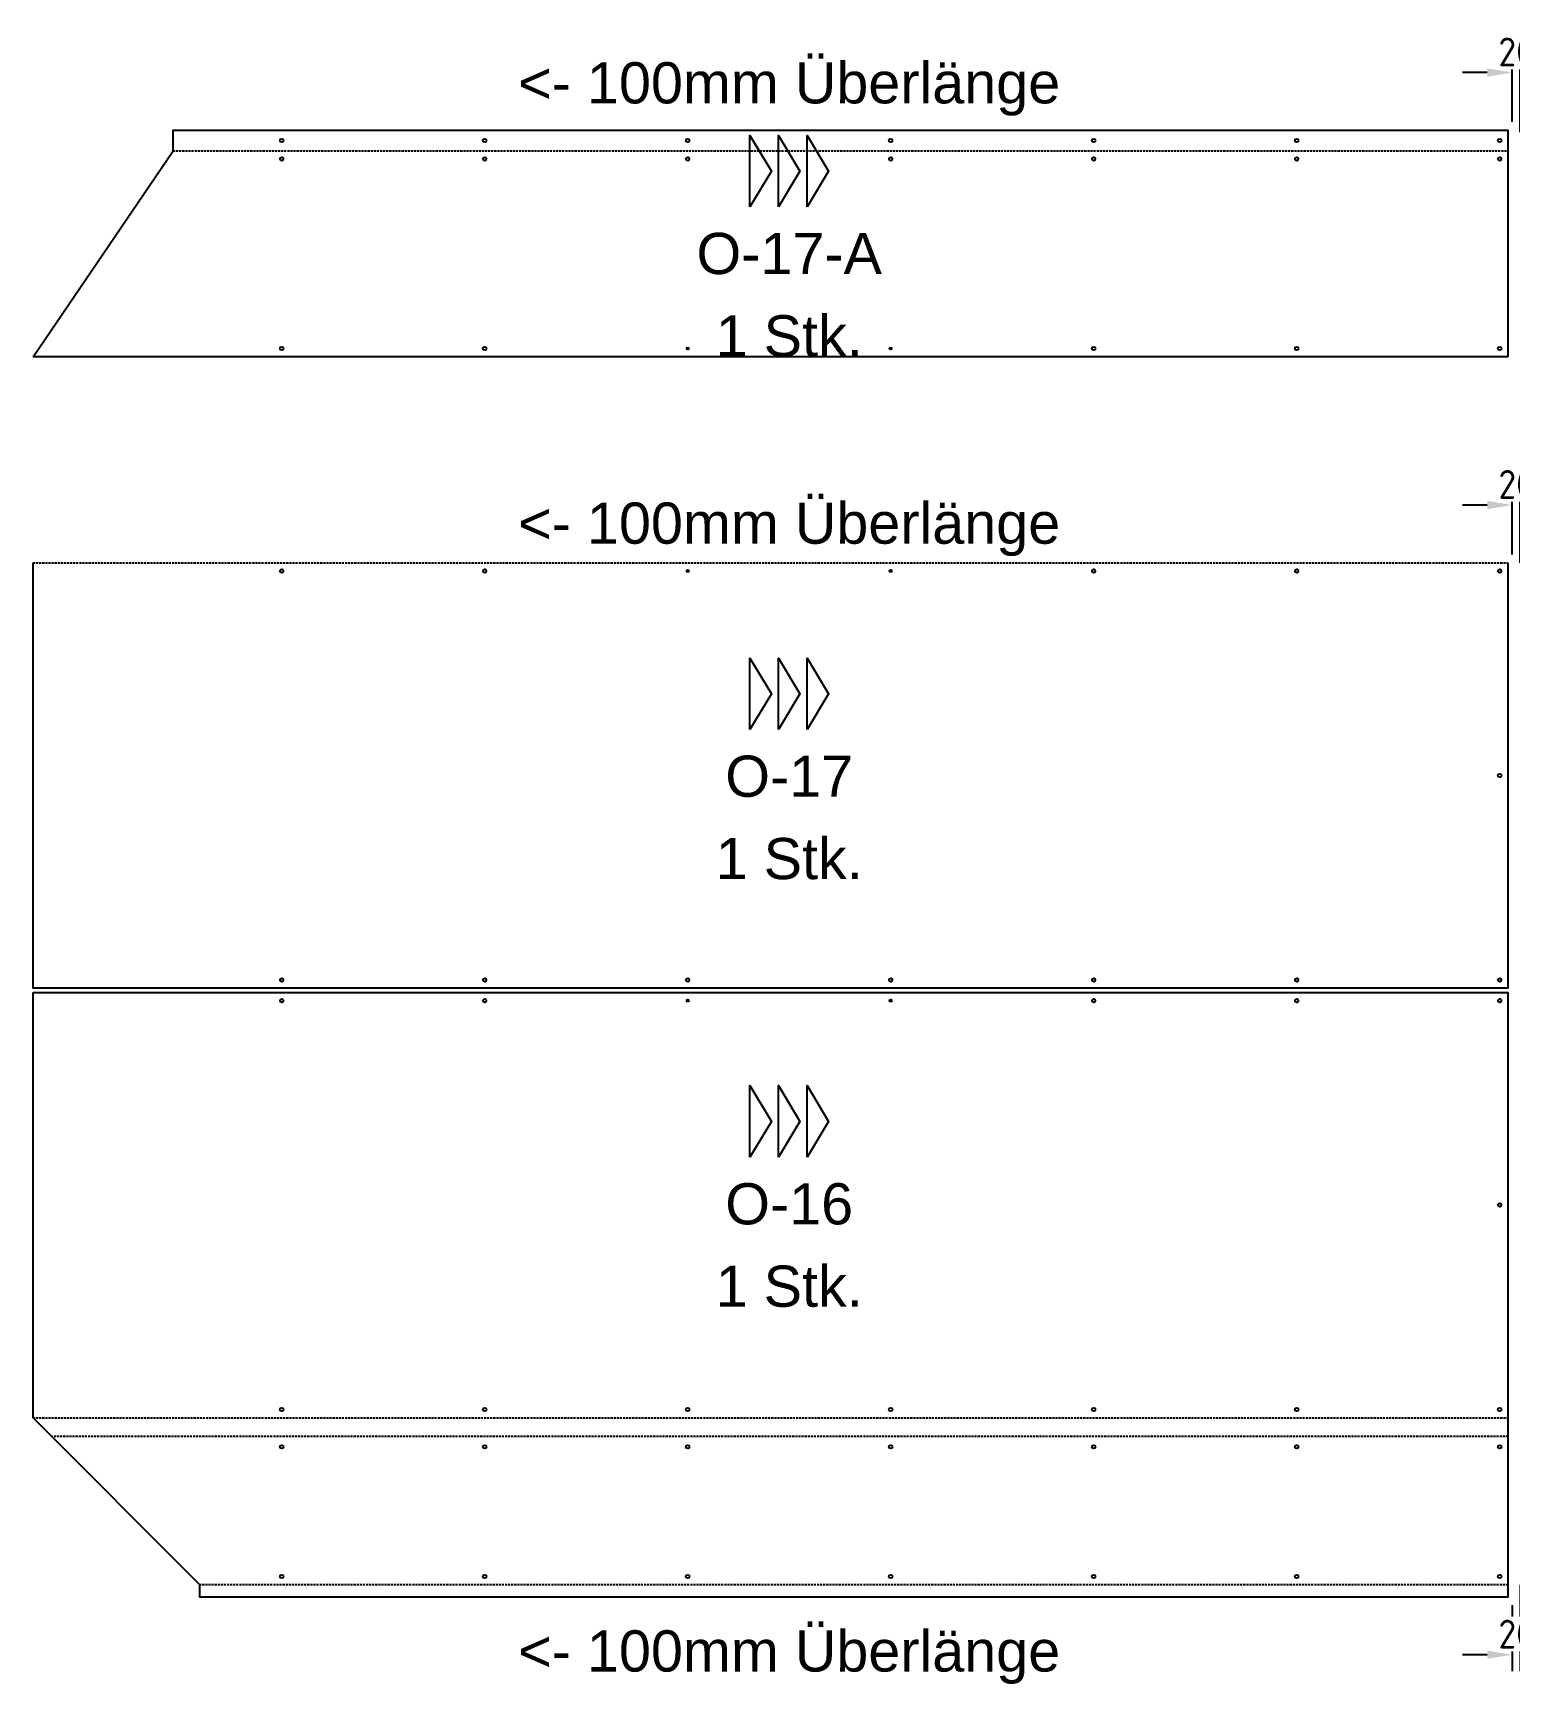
# Model space of a CAD drawing. Header units: millimetres. Extents: x 3800000 to 6300000, y 450000 to 1350000.
# Drawn here: x 4906684 to 4910270, y 1208054 to 1212062 of the extents above; entities that cross this region are included whole.
import ezdxf

# ---------------------------------------------------------------- set-up
doc = ezdxf.new("R2010")
doc.units = ezdxf.units.MM
doc.linetypes.add('Strichliert 5_2.5mm', pattern=[7.5, 5, -2.5])
for name, color, linetype, true_color in [('ANSICHT Paneel Verlegerichtung', 1, 'Continuous', 0xff0000), ('Bohr', 3, 'Continuous', 0x00ff00), ('FERTIGUNG 02 Bemassung Bohrung', 1, 'Continuous', 0xff0000), ('FERTIGUNG 04 Außenkontur 45° abgefast', 6, 'Strichliert 5_2.5mm', 0xff00ff), ('FERTIGUNG 04 Fräsung Ansichtseite 90°', 1, 'Strichliert 5_2.5mm', 0xff0000), ('FERTIGUNG 04 Fräsung Rückseite 135°', 5, 'Strichliert 5_2.5mm', 0x0000ff), ('FERTIGUNG 04 Fräsung Rückseite 90°', 4, 'Strichliert 5_2.5mm', 0x00ffff), ('Outside', 2, 'Continuous', 0xffff00), ('TXT', 7, 'Continuous', 0xffffff)]:
    doc.layers.add(name, color=color, linetype=linetype, true_color=true_color)
doc.styles.add('Arial Regular', font='arial.ttf')
doc.styles.add('ICC_M1_20', font='')
doc.styles.get('ICC_M1_20').set_extended_font_data('isocp2')
doc.dimstyles.new('ICC_M1_20', dxfattribs={"dimscale": 20, "dimtxt": 3.5, "dimasz": 3, "dimexe": 2, "dimexo": 1, "dimgap": 0.75, "dimtad": 1, "dimtoh": 1, "dimdec": 0, "dimzin": 4, "dimdsep": 46, "dimtxsty": 'ICC_M1_20', "dimcen": 2, "dimadec": 0, "dimazin": 1, "dimtfac": 1, "dimtdec": 4, "dimtix": 1, "dimtofl": 0, "dimtmove": 1, "dimatfit": 3, "dimfxl": 10, "dimfxlon": 1, "dimtfill": 1, "dimtfillclr": 256, "dimtolj": 1, "dimtzin": 1, "dimarcsym": 0})

# ---------------------------------------------------------------- blocks, each defined once
blk = doc.blocks.new('*D246')
at = {"layer": 'Defpoints', "color": 0}
for p in [(4910295, 1208314.7), (4910275, 1208264.7)]:
    blk.add_point(p, dxfattribs=at)
at = {"layer": 'FERTIGUNG 02 Bemassung Bohrung', "color": 0, "lineweight": -2}
for p, q in [((4910295, 1208294.7), (4910295, 1208084.7)), ((4910275, 1208244.7), (4910275, 1208084.7)), ((4910215, 1208124.7), (4910155, 1208124.7)), ((4910355, 1208124.7), (4910415, 1208124.7))]:
    blk.add_line(p, q, dxfattribs=at)
at = {"layer": 'FERTIGUNG 02 Bemassung Bohrung', "color": 0}
for points in [[(4910215, 1208114.7), (4910215, 1208134.7), (4910275, 1208124.7)], [(4910355, 1208134.7), (4910355, 1208114.7), (4910295, 1208124.7)]]:
    blk.add_solid(points, dxfattribs=at)
at = {"layer": 'FERTIGUNG 02 Bemassung Bohrung', "color": 0, "insert": (4910285, 1208174.7), "char_height": 70, "attachment_point": 5, "style": 'ICC_M1_20', "bg_fill": 3, "box_fill_scale": 1.1, "bg_fill_color": 9, "bg_fill_true_color": 13158600, "bg_fill_transparency": 0}
blk.add_mtext('\\A1;20', dxfattribs=at)
at = {"layer": 'Defpoints', "color": 0}
blk.add_point((4910295, 1208124.7), dxfattribs=at)
blk = doc.blocks.new('*D264')
at = {"layer": 'Defpoints', "color": 0}
for p in [(4910275, 1210775.8), (4910295, 1210755.8)]:
    blk.add_point(p, dxfattribs=at)
at = {"layer": 'FERTIGUNG 02 Bemassung Bohrung', "color": 0, "lineweight": -2}
for p, q in [((4910275, 1210795.8), (4910275, 1210955.8)), ((4910295, 1210775.8), (4910295, 1210955.8)), ((4910215, 1210915.8), (4910155, 1210915.8)), ((4910355, 1210915.8), (4910415, 1210915.8))]:
    blk.add_line(p, q, dxfattribs=at)
at = {"layer": 'FERTIGUNG 02 Bemassung Bohrung', "color": 0}
for points in [[(4910215, 1210905.8), (4910215, 1210925.8), (4910275, 1210915.8)], [(4910355, 1210925.8), (4910355, 1210905.8), (4910295, 1210915.8)]]:
    blk.add_solid(points, dxfattribs=at)
at = {"layer": 'FERTIGUNG 02 Bemassung Bohrung', "color": 0, "insert": (4910285, 1210965.8), "char_height": 70, "attachment_point": 5, "style": 'ICC_M1_20', "bg_fill": 3, "box_fill_scale": 1.1, "bg_fill_color": 9, "bg_fill_true_color": 13158600, "bg_fill_transparency": 0}
blk.add_mtext('\\A1;20', dxfattribs=at)
at = {"layer": 'Defpoints', "color": 0}
blk.add_point((4910275, 1210915.8), dxfattribs=at)
blk = doc.blocks.new('*D266')
at = {"layer": 'Defpoints', "color": 0}
for p in [(4910275, 1211825.8), (4910295, 1211800.8)]:
    blk.add_point(p, dxfattribs=at)
at = {"layer": 'FERTIGUNG 02 Bemassung Bohrung', "color": 0, "lineweight": -2}
for p, q in [((4910275, 1211845.8), (4910275, 1212005.8)), ((4910295, 1211820.8), (4910295, 1212005.8)), ((4910215, 1211965.8), (4910155, 1211965.8)), ((4910355, 1211965.8), (4910415, 1211965.8))]:
    blk.add_line(p, q, dxfattribs=at)
at = {"layer": 'FERTIGUNG 02 Bemassung Bohrung', "color": 0}
for points in [[(4910215, 1211955.8), (4910215, 1211975.8), (4910275, 1211965.8)], [(4910355, 1211975.8), (4910355, 1211955.8), (4910295, 1211965.8)]]:
    blk.add_solid(points, dxfattribs=at)
at = {"layer": 'FERTIGUNG 02 Bemassung Bohrung', "color": 0, "insert": (4910285, 1212015.8), "char_height": 70, "attachment_point": 5, "style": 'ICC_M1_20', "bg_fill": 3, "box_fill_scale": 1.1, "bg_fill_color": 9, "bg_fill_true_color": 13158600, "bg_fill_transparency": 0}
blk.add_mtext('\\A1;20', dxfattribs=at)
at = {"layer": 'Defpoints', "color": 0}
blk.add_point((4910295, 1211965.8), dxfattribs=at)

msp = doc.modelspace()

# ---------------------------------------------------------------- linework, layer by layer
at = {"layer": 'ANSICHT Paneel Verlegerichtung'}
for points in [[(4908424.5, 1211639.8), (4908424.5, 1211813.3), (4908476.6, 1211726.5)], [(4908494, 1211639.8), (4908494, 1211813.3), (4908546, 1211726.5)], [(4908563.4, 1211639.8), (4908563.4, 1211813.3), (4908615.5, 1211726.5)], [(4908424.5, 1210370.7), (4908424.5, 1210544.3), (4908476.6, 1210457.5)], [(4908494, 1210370.7), (4908494, 1210544.3), (4908546, 1210457.5)], [(4908563.4, 1210370.7), (4908563.4, 1210544.3), (4908615.5, 1210457.5)], [(4908424.5, 1209332.7), (4908424.5, 1209506.3), (4908476.6, 1209419.5)], [(4908494, 1209332.7), (4908494, 1209506.3), (4908546, 1209419.5)], [(4908563.4, 1209332.7), (4908563.4, 1209506.3), (4908615.5, 1209419.5)]]:
    msp.add_lwpolyline(points, close=True, dxfattribs=at)
at = {"layer": 'Bohr', "linetype": 'ByBlock', "lineweight": -2}
for centre, radius in [((4907287.9, 1211800.8), 4.25), ((4907780.7, 1211800.8), 4.25), ((4908273.6, 1211800.8), 4.25), ((4908766.4, 1211800.8), 4.25), ((4909259.3, 1211800.8), 4.25), ((4909752.1, 1211800.8), 4.25), ((4910245, 1211800.8), 4.25), ((4907287.9, 1211755.8), 4.25), ((4907780.7, 1211755.8), 4.25), ((4908273.6, 1211755.8), 4.25), ((4908766.4, 1211755.8), 4.25), ((4909259.3, 1211755.8), 4.25), ((4909752.1, 1211755.8), 4.25), ((4910245, 1211755.8), 4.25), ((4907287.9, 1211295.8), 4.25), ((4907780.7, 1211295.8), 4.25), ((4908273.6, 1211295.8), 2.55), ((4908766.4, 1211295.8), 2.55), ((4909259.3, 1211295.8), 4.25), ((4909752.1, 1211295.8), 4.25), ((4910245, 1211295.8), 4.25), ((4907287.9, 1210755.8), 4.25), ((4907780.7, 1210755.8), 4.25), ((4908273.6, 1210755.8), 2.55), ((4908766.4, 1210755.8), 2.55), ((4909259.3, 1210755.8), 4.25), ((4909752.1, 1210755.8), 4.25), ((4910245, 1210755.8), 4.25), ((4910245, 1210259.3), 4.25), ((4907287.9, 1209762.7), 4.25), ((4907780.7, 1209762.7), 4.25), ((4908273.6, 1209762.7), 4.25), ((4908766.4, 1209762.7), 4.25), ((4909259.3, 1209762.7), 4.25), ((4909752.1, 1209762.7), 4.25), ((4910245, 1209762.7), 4.25), ((4907287.9, 1209712.7), 4.25), ((4907780.7, 1209712.7), 4.25), ((4908273.6, 1209712.7), 2.55), ((4908766.4, 1209712.7), 2.55), ((4909259.3, 1209712.7), 4.25), ((4909752.1, 1209712.7), 4.25), ((4910245, 1209712.7), 4.25), ((4910245, 1209216.4), 4.25), ((4907287.9, 1208720), 4.25), ((4907780.7, 1208720), 4.25), ((4908273.6, 1208720), 4.25), ((4908766.4, 1208720), 4.25), ((4909259.3, 1208720), 4.25), ((4909752.1, 1208720), 4.25), ((4910245, 1208720), 4.25), ((4907287.9, 1208629.4), 4.25), ((4907780.7, 1208629.4), 4.25), ((4908273.6, 1208629.4), 4.25), ((4908766.4, 1208629.4), 4.25), ((4909259.3, 1208629.4), 4.25), ((4909752.1, 1208629.4), 4.25), ((4910245, 1208629.4), 4.25), ((4907287.9, 1208314.7), 4.25), ((4907780.7, 1208314.7), 4.25), ((4908273.6, 1208314.7), 4.25), ((4908766.4, 1208314.7), 4.25), ((4909259.3, 1208314.7), 4.25), ((4909752.1, 1208314.7), 4.25), ((4910245, 1208314.7), 4.25)]:
    msp.add_circle(centre, radius, dxfattribs=at)
at = {"layer": 'FERTIGUNG 04 Außenkontur 45° abgefast', "linetype": 'ByBlock', "lineweight": -2}
msp.add_line((4910265, 1211275.8), (4906684, 1211275.8), dxfattribs=at)
at = {"layer": 'FERTIGUNG 04 Außenkontur 45° abgefast'}
msp.add_line((4906684, 1210775.8), (4910265, 1210775.8), dxfattribs=at)
at = {"layer": 'FERTIGUNG 04 Fräsung Ansichtseite 90°'}
msp.add_line((4910265, 1208654.7), (4906729, 1208654.7), dxfattribs=at)
at = {"layer": 'FERTIGUNG 04 Fräsung Rückseite 135°'}
msp.add_line((4906684, 1208699.7), (4910265, 1208699.7), dxfattribs=at)
at = {"layer": 'FERTIGUNG 04 Fräsung Rückseite 90°'}
for p, q in [((4907024, 1211775.8), (4910265, 1211775.8)), ((4910265, 1208294.7), (4907089, 1208294.7))]:
    msp.add_line(p, q, dxfattribs=at)
at = {"layer": 'Outside', "linetype": 'ByBlock', "lineweight": -2}
for points in [[(4906684, 1211275.8), (4907024, 1211775.8), (4907024, 1211825.8), (4910265, 1211825.8), (4910265, 1211275.8)], [(4910265, 1210775.8), (4910265, 1209742.7), (4906684, 1209742.7), (4906684, 1210775.8)]]:
    msp.add_lwpolyline(points, dxfattribs=at)
msp.add_lwpolyline([(4906684, 1209732.7), (4910265, 1209732.7), (4910265, 1208264.7), (4907089, 1208264.7), (4907089, 1208294.7), (4906684, 1208699.7)], close=True, dxfattribs=at)

# ---------------------------------------------------------------- texts
at = {"layer": 'TXT', "color": 1, "true_color": 0xff0000, "char_height": 100, "width": 2791.304, "attachment_point": 5, "style": 'Arial Regular'}
for insert in [(4908520, 1211925.8), (4908520, 1210856.8), (4908520, 1208118.7)]:
    msp.add_mtext('<- 100mm Überlänge', dxfattribs=dict(at, insert=insert))
at = {"layer": 'TXT', "char_height": 100, "attachment_point": 5, "style": 'Arial Regular'}
for s, insert, width in [('O-17-A', (4908520, 1211525.8), 1083.696), ('1 Stk.', (4908520, 1211325.8), 857.609), ('O-17', (4908520, 1210256.8), 792.391), ('1 Stk.', (4908520, 1210056.8), 857.609), ('O-16', (4908520, 1209218.7), 792.391), ('1 Stk.', (4908520, 1209018.7), 857.609)]:
    msp.add_mtext(s, dxfattribs=dict(at, insert=insert, width=width))

# ---------------------------------------------------------------- next in the draw order: dimensions: what is measured, and where the dimension line sits
at = {"layer": 'FERTIGUNG 02 Bemassung Bohrung'}
for base, p1, p2, picture, middle in [((4910295, 1211965.8), (4910275, 1211825.8), (4910295, 1211800.8), '*D266', (4910285, 1212015.8)), ((4910275, 1210915.8), (4910295, 1210755.8), (4910275, 1210775.8), '*D264', (4910285, 1210965.8)), ((4910295, 1208124.7), (4910275, 1208264.7), (4910295, 1208314.7), '*D246', (4910285, 1208174.7))]:
    dim = msp.add_linear_dim(base=base, p1=p1, p2=p2, text='20', dimstyle='ICC_M1_20', override={"dimscale": 20, "dimtih": 0, "dimtoh": 0, "dimlfac": 1, "dimzin": 1, "dimsah": 0, "dimtzin": 4}, dxfattribs=at)
    dim.commit()
    dim.dimension.update_dxf_attribs({"geometry": picture, "text_midpoint": middle})

doc.saveas('drawing.dxf')
